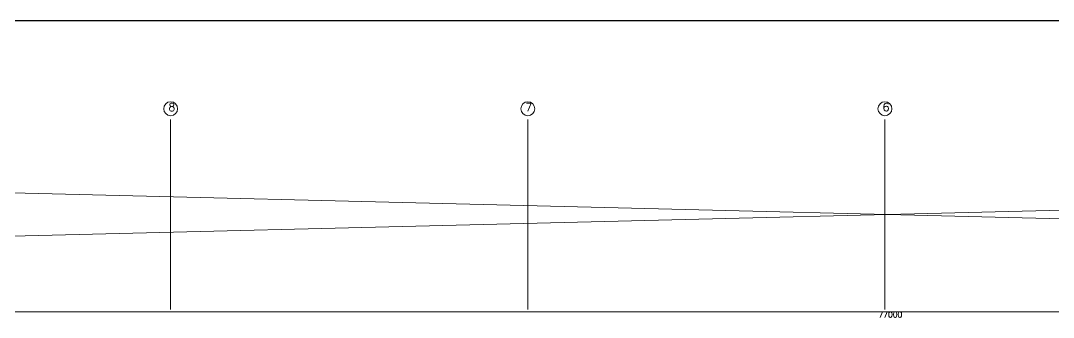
# Model space of a CAD drawing. Header units: millimetres. Extents: x -700 to 169160, y -35650 to 6360.
# Drawn here: x 102366 to 124631, y -1020 to 5380 of the extents above; entities that cross this region are included whole.
import ezdxf

# ---------------------------------------------------------------- set-up
doc = ezdxf.new("R2010")
doc.units = ezdxf.units.MM
for name, color, linetype, lineweight in [('SAI-A-BORDER', 7, 'Continuous', 25), ('SAI-A-DIMS', 6, 'Continuous', 13), ('SAI-A-GRID', 1, 'Continuous', 13), ('SAI-S-TIES', 3, 'Continuous', 20)]:
    doc.layers.add(name, color=color, linetype=linetype, lineweight=lineweight)
doc.styles.add('SAI-STANDARD', font='txt.shx')

msp = doc.modelspace()

# ---------------------------------------------------------------- linework, layer by layer
at = {"layer": 'SAI-A-BORDER'}
msp.add_line((0, 5380), (163000, 5380), dxfattribs=at)
at = {"layer": 'SAI-A-DIMS'}
msp.add_line((82500, -900), (159500, -900), dxfattribs=at)
at = {"layer": 'SAI-A-GRID'}
for p, q in [((105600, -850), (105600, 3250)), ((113300, -850), (113300, 3250)), ((121000, -850), (121000, 3250))]:
    msp.add_line(p, q, dxfattribs=at)
for centre in [(105600, 3480), (113300, 3480), (121000, 3480)]:
    msp.add_circle(centre, 150, dxfattribs=at)
at = {"layer": 'SAI-S-TIES'}
for p, q in [((82750, 250), (159250, 2150)), ((159250, 250), (82750, 2150))]:
    msp.add_line(p, q, dxfattribs=at)

# ---------------------------------------------------------------- texts
at = {"layer": 'SAI-A-DIMS', "style": 'SAI-STANDARD'}
msp.add_text('77000', height=120, dxfattribs=at).set_placement((120860, -1020))
at = {"layer": 'SAI-A-GRID', "style": 'SAI-STANDARD'}
for s, p in [('8', (105550, 3430)), ('7', (113250, 3430)), ('6', (120950, 3430))]:
    msp.add_text(s, height=172, dxfattribs=at).set_placement(p)

doc.saveas('drawing.dxf')
